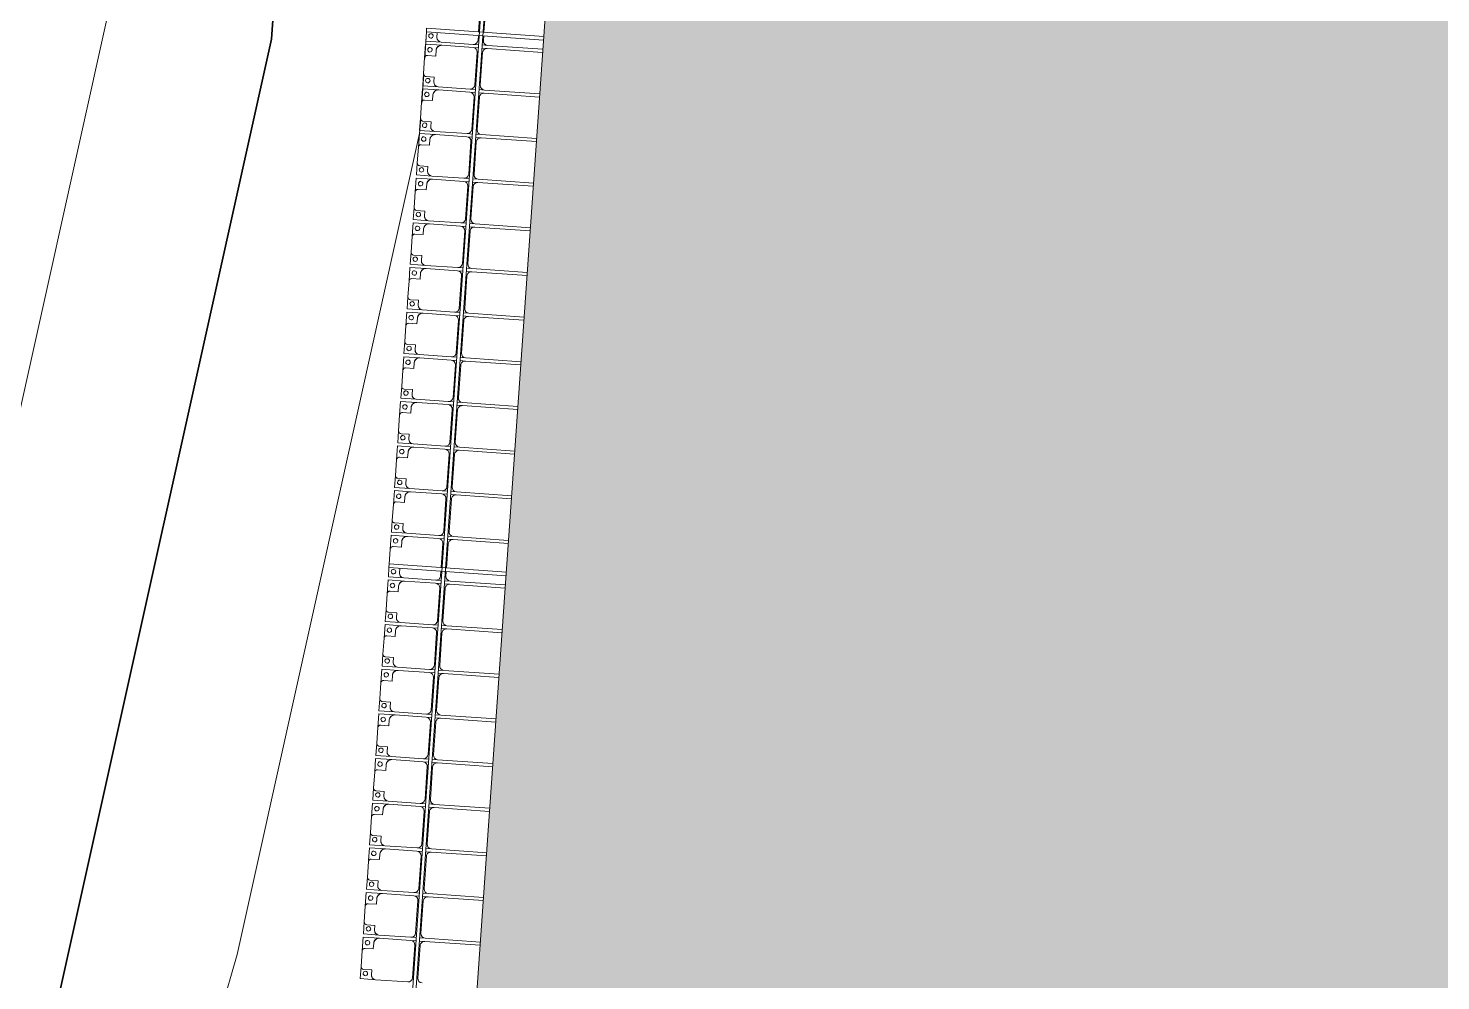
# Model space of a CAD drawing. Header units: millimetres. Extents: x -861324 to 439029, y -308065 to 694685.
# Drawn here: x 75968 to 91758, y 142415 to 153056 of the extents above; entities that cross this region are included whole.
import ezdxf

# ---------------------------------------------------------------- set-up
doc = ezdxf.new("R2010")
doc.units = ezdxf.units.MM
for name, color, linetype, lineweight in [('A-DETL-GENF', 92, 'Continuous', 9), ('A-DETL-THIN', 151, 'Continuous', 9), ('A-GENM', 13, 'Continuous', 9), ('C-TOPO-MAJR', 7, 'Continuous', 35), ('C-TOPO-MINR', 7, 'Continuous', 9), ('S-BEAM', 12, 'Continuous', 9)]:
    doc.layers.add(name, color=color, linetype=linetype, lineweight=lineweight)

# ---------------------------------------------------------------- blocks, each defined once
blk = doc.blocks.new('Dải phao đi lại kèm đỡ invester - DẢI PHAO ĐI LẠI-39446-BỐ TRÍ BÈ PIN HỒ BẢN MÒNG')
at = {"layer": 'A-GENM', "color": 7}
for p, q in [((35723, -620), (35723, 0)), ((35758, 0), (35758, -620)), ((36223, -620), (36223, 0)), ((36258, 0), (36258, -620)), ((36723, -620), (36723, 0)), ((36758, 0), (36758, -620)), ((37223, -620), (37223, 0)), ((37258, 0), (37258, -620)), ((37723, -620), (37723, 0)), ((37758, 0), (37758, -620)), ((38223, -620), (38223, 0)), ((38258, 0), (38258, -620)), ((38723, -620), (38723, 0)), ((38758, 0), (38758, -620)), ((39223, -620), (39223, 0)), ((39258, 0), (39258, -620)), ((39723, -620), (39723, 0)), ((39758, 0), (39758, -620)), ((40223, -620), (40223, 0)), ((40258, 0), (40258, -620)), ((40723, -620), (40723, 0)), ((40758, 0), (40758, -620)), ((41223, -620), (41223, 0)), ((41258, 0), (41258, -620)), ((41723, -620), (41723, 0)), ((41758, 0), (41758, -620)), ((42223, -620), (42223, 0)), ((42258, 0), (42258, -620)), ((42723, -620), (42723, 0)), ((42758, 0), (42758, -620)), ((43223, -620), (43223, 0)), ((43258, 0), (43258, -620)), ((43723, -620), (43723, 0)), ((43758, 0), (43758, -620)), ((44223, -620), (44223, 0)), ((44258, 0), (44258, -620)), ((44723, -620), (44723, 0)), ((44758, 0), (44758, -620)), ((45223, -620), (45223, 0)), ((45258, 0), (45258, -620)), ((45723, -620), (45723, 0)), ((45758, 0), (45758, -620)), ((35723, -620), (35723, -680)), ((35758, -680), (35758, -620)), ((36223, -620), (36223, -680)), ((36258, -680), (36258, -620)), ((36723, -620), (36723, -680)), ((36758, -680), (36758, -620)), ((37223, -620), (37223, -680)), ((37258, -680), (37258, -620)), ((37723, -620), (37723, -680)), ((37758, -680), (37758, -620)), ((38223, -620), (38223, -680)), ((38258, -680), (38258, -620)), ((38723, -620), (38723, -680)), ((38758, -680), (38758, -620)), ((39223, -620), (39223, -680)), ((39258, -680), (39258, -620)), ((39723, -620), (39723, -680)), ((39758, -680), (39758, -620)), ((40223, -620), (40223, -680)), ((40258, -680), (40258, -620)), ((40723, -620), (40723, -680)), ((40758, -680), (40758, -620)), ((41223, -620), (41223, -680)), ((41258, -680), (41258, -620)), ((41723, -620), (41723, -680)), ((41758, -680), (41758, -620)), ((42223, -620), (42223, -680)), ((42258, -680), (42258, -620)), ((42723, -620), (42723, -680)), ((42758, -680), (42758, -620)), ((43223, -620), (43223, -680)), ((43258, -680), (43258, -620)), ((43723, -620), (43723, -680)), ((43758, -680), (43758, -620)), ((44223, -620), (44223, -680)), ((44258, -680), (44258, -620)), ((44723, -620), (44723, -680)), ((44758, -680), (44758, -620)), ((45223, -620), (45223, -680)), ((45258, -680), (45258, -620)), ((45723, -620), (45723, -680)), ((45758, -680), (45758, -620)), ((35308, -670), (35580, -670)), ((35580, -730), (35308, -730)), ((35620, -670), (35673, -670)), ((35673, -730), (35620, -730)), ((35723, -720), (35723, -780)), ((35723, -1140), (35723, -780)), ((35758, -780), (35758, -720)), ((35758, -780), (35758, -1130)), ((35808, -670), (36173, -670)), ((36173, -730), (35808, -730)), ((36223, -720), (36223, -780)), ((36223, -1140), (36223, -780)), ((36258, -780), (36258, -720)), ((36258, -780), (36258, -1130)), ((36308, -670), (36673, -670)), ((36673, -730), (36308, -730)), ((36723, -720), (36723, -780)), ((36723, -1140), (36723, -780)), ((36758, -780), (36758, -720)), ((36758, -780), (36758, -1130)), ((36808, -670), (37173, -670)), ((37173, -730), (36808, -730)), ((37223, -720), (37223, -780)), ((37223, -1140), (37223, -780)), ((37258, -780), (37258, -720)), ((37258, -780), (37258, -1130)), ((37308, -670), (37673, -670)), ((37673, -730), (37308, -730)), ((37723, -720), (37723, -780)), ((37723, -1140), (37723, -780)), ((37758, -780), (37758, -720)), ((37758, -780), (37758, -1130)), ((37808, -670), (38173, -670)), ((38173, -730), (37808, -730)), ((38223, -720), (38223, -780)), ((38223, -1140), (38223, -780)), ((38258, -780), (38258, -720)), ((38258, -780), (38258, -1130)), ((38308, -670), (38673, -670)), ((38673, -730), (38308, -730)), ((38723, -720), (38723, -780)), ((38723, -1140), (38723, -780)), ((38758, -780), (38758, -720)), ((38758, -780), (38758, -1130)), ((38808, -670), (39173, -670)), ((39173, -730), (38808, -730)), ((39223, -720), (39223, -780)), ((39223, -1140), (39223, -780)), ((39258, -780), (39258, -720)), ((39258, -780), (39258, -1130)), ((39308, -670), (39673, -670)), ((39673, -730), (39308, -730)), ((39723, -720), (39723, -780)), ((39723, -1140), (39723, -780)), ((39758, -780), (39758, -720)), ((39758, -780), (39758, -1130)), ((39808, -670), (40173, -670)), ((40173, -730), (39808, -730)), ((40223, -720), (40223, -780)), ((40223, -1140), (40223, -780)), ((40258, -780), (40258, -720)), ((40258, -780), (40258, -1130)), ((40308, -670), (40673, -670)), ((40673, -730), (40308, -730)), ((40723, -720), (40723, -780)), ((40723, -1140), (40723, -780)), ((40758, -780), (40758, -720)), ((40758, -780), (40758, -1130)), ((40808, -670), (41173, -670)), ((41173, -730), (40808, -730)), ((41223, -720), (41223, -780)), ((41223, -1140), (41223, -780)), ((41258, -780), (41258, -720)), ((41258, -780), (41258, -1130)), ((41308, -670), (41580, -670)), ((41580, -730), (41308, -730)), ((41620, -670), (41673, -670)), ((41673, -730), (41620, -730)), ((41723, -720), (41723, -780)), ((41723, -1140), (41723, -780)), ((41758, -780), (41758, -720)), ((41758, -780), (41758, -1130)), ((41808, -670), (42173, -670)), ((42173, -730), (41808, -730)), ((42223, -720), (42223, -780)), ((42223, -1140), (42223, -780)), ((42258, -780), (42258, -720)), ((42258, -780), (42258, -1130)), ((42308, -670), (42673, -670)), ((42673, -730), (42308, -730)), ((42723, -720), (42723, -780)), ((42723, -1140), (42723, -780)), ((42758, -780), (42758, -720)), ((42758, -780), (42758, -1130)), ((42808, -670), (43173, -670)), ((43173, -730), (42808, -730)), ((43223, -720), (43223, -780)), ((43223, -1140), (43223, -780)), ((43258, -780), (43258, -720)), ((43258, -780), (43258, -1130)), ((43308, -670), (43673, -670)), ((43673, -730), (43308, -730)), ((43723, -720), (43723, -780)), ((43723, -1140), (43723, -780)), ((43758, -780), (43758, -720)), ((43758, -780), (43758, -1130)), ((43808, -670), (44173, -670)), ((44173, -730), (43808, -730)), ((44223, -720), (44223, -780)), ((44223, -1140), (44223, -780)), ((44258, -780), (44258, -720)), ((44258, -780), (44258, -1130)), ((44308, -670), (44673, -670)), ((44673, -730), (44308, -730)), ((44723, -720), (44723, -780)), ((44723, -1140), (44723, -780)), ((44758, -780), (44758, -720)), ((44758, -780), (44758, -1130)), ((44808, -670), (45173, -670)), ((45173, -730), (44808, -730)), ((45223, -720), (45223, -780)), ((45223, -1140), (45223, -780)), ((45258, -780), (45258, -720)), ((45258, -780), (45258, -1130)), ((45308, -670), (45673, -670)), ((45673, -730), (45308, -730)), ((45723, -720), (45723, -780)), ((45723, -1140), (45723, -780)), ((45758, -780), (45758, -720)), ((45758, -780), (45758, -1130)), ((45808, -670), (46173, -670)), ((46173, -730), (45808, -730)), ((46223, -1140), (46223, -780)), ((35620, -1190), (35673, -1190)), ((35818, -1190), (35882, -1190)), ((35882, -1190), (35882, -1282)), ((36118, -1282), (36118, -1190)), ((36118, -1190), (36173, -1190)), ((36318, -1190), (36382, -1190)), ((36382, -1190), (36382, -1282)), ((36618, -1282), (36618, -1190)), ((36618, -1190), (36673, -1190)), ((36818, -1190), (36882, -1190)), ((36882, -1190), (36882, -1282)), ((37118, -1282), (37118, -1190)), ((37118, -1190), (37173, -1190)), ((37318, -1190), (37382, -1190)), ((37382, -1190), (37382, -1282)), ((37618, -1282), (37618, -1190)), ((37618, -1190), (37673, -1190)), ((37818, -1190), (37882, -1190)), ((37882, -1190), (37882, -1282)), ((38118, -1282), (38118, -1190)), ((38118, -1190), (38173, -1190)), ((38318, -1190), (38382, -1190)), ((38382, -1190), (38382, -1282)), ((38618, -1282), (38618, -1190)), ((38618, -1190), (38673, -1190)), ((38818, -1190), (38882, -1190)), ((38882, -1190), (38882, -1282)), ((39118, -1282), (39118, -1190)), ((39118, -1190), (39173, -1190)), ((39318, -1190), (39382, -1190)), ((39382, -1190), (39382, -1282)), ((39618, -1282), (39618, -1190)), ((39618, -1190), (39673, -1190)), ((39818, -1190), (39882, -1190)), ((39882, -1190), (39882, -1282)), ((40118, -1282), (40118, -1190)), ((40118, -1190), (40173, -1190)), ((40318, -1190), (40382, -1190)), ((40382, -1190), (40382, -1282)), ((40618, -1282), (40618, -1190)), ((40618, -1190), (40673, -1190)), ((40818, -1190), (40882, -1190)), ((40882, -1190), (40882, -1282)), ((41118, -1282), (41118, -1190)), ((41118, -1190), (41173, -1190)), ((41318, -1190), (41382, -1190)), ((41382, -1190), (41382, -1282)), ((41620, -1190), (41673, -1190)), ((41818, -1190), (41882, -1190)), ((41882, -1190), (41882, -1282)), ((42118, -1282), (42118, -1190)), ((42118, -1190), (42173, -1190)), ((42318, -1190), (42382, -1190)), ((42382, -1190), (42382, -1282)), ((42618, -1282), (42618, -1190)), ((42618, -1190), (42673, -1190)), ((42818, -1190), (42882, -1190)), ((42882, -1190), (42882, -1282)), ((43118, -1282), (43118, -1190)), ((43118, -1190), (43173, -1190)), ((43318, -1190), (43382, -1190)), ((43382, -1190), (43382, -1282)), ((43618, -1282), (43618, -1190)), ((43618, -1190), (43673, -1190)), ((43818, -1190), (43882, -1190)), ((43882, -1190), (43882, -1282)), ((44118, -1282), (44118, -1190)), ((44118, -1190), (44173, -1190)), ((44318, -1190), (44382, -1190)), ((44382, -1190), (44382, -1282)), ((44618, -1282), (44618, -1190)), ((44618, -1190), (44673, -1190)), ((44818, -1190), (44882, -1190)), ((44882, -1190), (44882, -1282)), ((45118, -1282), (45118, -1190)), ((45118, -1190), (45173, -1190)), ((45318, -1190), (45382, -1190)), ((45382, -1190), (45382, -1282)), ((45618, -1282), (45618, -1190)), ((45618, -1190), (45673, -1190)), ((45818, -1190), (45882, -1190)), ((45882, -1190), (45882, -1282)), ((46118, -1282), (46118, -1190)), ((46118, -1190), (46173, -1190)), ((35912, -1312), (36088, -1312)), ((36412, -1312), (36588, -1312)), ((36912, -1312), (37088, -1312)), ((37412, -1312), (37588, -1312)), ((37912, -1312), (38088, -1312)), ((38412, -1312), (38588, -1312)), ((38912, -1312), (39088, -1312)), ((39412, -1312), (39588, -1312)), ((39912, -1312), (40088, -1312)), ((40412, -1312), (40588, -1312)), ((40912, -1312), (41088, -1312)), ((41412, -1312), (41580, -1312)), ((41912, -1312), (42088, -1312)), ((42412, -1312), (42588, -1312)), ((42912, -1312), (43088, -1312)), ((43412, -1312), (43588, -1312)), ((43912, -1312), (44088, -1312)), ((44412, -1312), (44588, -1312)), ((44912, -1312), (45088, -1312)), ((45412, -1312), (45588, -1312)), ((45912, -1312), (46088, -1312))]:
    blk.add_line(p, q, dxfattribs=at)
at = {"layer": 'A-GENM', "color": 9}
for p, q in [((35723, -620), (35723, -680)), ((35758, -680), (35758, -620)), ((36223, -620), (36223, -680)), ((36258, -680), (36258, -620)), ((36723, -620), (36723, -680)), ((36758, -680), (36758, -620)), ((37223, -620), (37223, -680)), ((37258, -680), (37258, -620)), ((37723, -620), (37723, -680)), ((37758, -680), (37758, -620)), ((38223, -620), (38223, -680)), ((38258, -680), (38258, -620)), ((38723, -620), (38723, -680)), ((38758, -680), (38758, -620)), ((39223, -620), (39223, -680)), ((39258, -680), (39258, -620)), ((39723, -620), (39723, -680)), ((39758, -680), (39758, -620)), ((40223, -620), (40223, -680)), ((40258, -680), (40258, -620)), ((40723, -620), (40723, -680)), ((40758, -680), (40758, -620)), ((41223, -620), (41223, -680)), ((41258, -680), (41258, -620)), ((41723, -620), (41723, -680)), ((41758, -680), (41758, -620)), ((42223, -620), (42223, -680)), ((42258, -680), (42258, -620)), ((42723, -620), (42723, -680)), ((42758, -680), (42758, -620)), ((43223, -620), (43223, -680)), ((43258, -680), (43258, -620)), ((43723, -620), (43723, -680)), ((43758, -680), (43758, -620)), ((44223, -620), (44223, -680)), ((44258, -680), (44258, -620)), ((44723, -620), (44723, -680)), ((44758, -680), (44758, -620)), ((45223, -620), (45223, -680)), ((45258, -680), (45258, -620)), ((45723, -620), (45723, -680)), ((45758, -680), (45758, -620)), ((35723, -720), (35723, -780)), ((35758, -780), (35758, -720)), ((36223, -720), (36223, -780)), ((36258, -780), (36258, -720)), ((36723, -720), (36723, -780)), ((36758, -780), (36758, -720)), ((37223, -720), (37223, -780)), ((37258, -780), (37258, -720)), ((37723, -720), (37723, -780)), ((37758, -780), (37758, -720)), ((38223, -720), (38223, -780)), ((38258, -780), (38258, -720)), ((38723, -720), (38723, -780)), ((38758, -780), (38758, -720)), ((39223, -720), (39223, -780)), ((39258, -780), (39258, -720)), ((39723, -720), (39723, -780)), ((39758, -780), (39758, -720)), ((40223, -720), (40223, -780)), ((40258, -780), (40258, -720)), ((40723, -720), (40723, -780)), ((40758, -780), (40758, -720)), ((41223, -720), (41223, -780)), ((41258, -780), (41258, -720)), ((41723, -720), (41723, -780)), ((41758, -780), (41758, -720)), ((42223, -720), (42223, -780)), ((42258, -780), (42258, -720)), ((42723, -720), (42723, -780)), ((42758, -780), (42758, -720)), ((43223, -720), (43223, -780)), ((43258, -780), (43258, -720)), ((43723, -720), (43723, -780)), ((43758, -780), (43758, -720)), ((44223, -720), (44223, -780)), ((44258, -780), (44258, -720)), ((44723, -720), (44723, -780)), ((44758, -780), (44758, -720)), ((45223, -720), (45223, -780)), ((45258, -780), (45258, -720)), ((45723, -720), (45723, -780)), ((45758, -780), (45758, -720)), ((35673, -1190), (35620, -1190)), ((35620, -1190), (35673, -1190)), ((35673, -1190), (35620, -1190)), ((35723, -1140), (35723, -1312)), ((35723, -1312), (35723, -1140)), ((35758, -1312), (35758, -1130)), ((35758, -1130), (35758, -1312)), ((35882, -1190), (35818, -1190)), ((35818, -1190), (35882, -1190)), ((35882, -1190), (35818, -1190)), ((35882, -1282), (35882, -1190)), ((35882, -1190), (35882, -1282)), ((35882, -1282), (35882, -1190)), ((36173, -1190), (36118, -1190)), ((36118, -1190), (36118, -1282)), ((36118, -1282), (36118, -1190)), ((36118, -1190), (36118, -1282)), ((36118, -1190), (36173, -1190)), ((36173, -1190), (36118, -1190)), ((36223, -1140), (36223, -1312)), ((36223, -1312), (36223, -1140)), ((36258, -1312), (36258, -1130)), ((36258, -1130), (36258, -1312)), ((36382, -1190), (36318, -1190)), ((36318, -1190), (36382, -1190)), ((36382, -1190), (36318, -1190)), ((36382, -1282), (36382, -1190)), ((36382, -1190), (36382, -1282)), ((36382, -1282), (36382, -1190)), ((36673, -1190), (36618, -1190)), ((36618, -1190), (36618, -1282)), ((36618, -1282), (36618, -1190)), ((36618, -1190), (36618, -1282)), ((36618, -1190), (36673, -1190)), ((36673, -1190), (36618, -1190)), ((36723, -1140), (36723, -1312)), ((36723, -1312), (36723, -1140)), ((36758, -1312), (36758, -1130)), ((36758, -1130), (36758, -1312)), ((36882, -1190), (36818, -1190)), ((36818, -1190), (36882, -1190)), ((36882, -1190), (36818, -1190)), ((36882, -1282), (36882, -1190)), ((36882, -1190), (36882, -1282)), ((36882, -1282), (36882, -1190)), ((37173, -1190), (37118, -1190)), ((37118, -1190), (37118, -1282)), ((37118, -1282), (37118, -1190)), ((37118, -1190), (37118, -1282)), ((37118, -1190), (37173, -1190)), ((37173, -1190), (37118, -1190)), ((37223, -1140), (37223, -1312)), ((37223, -1312), (37223, -1140)), ((37258, -1312), (37258, -1130)), ((37258, -1130), (37258, -1312)), ((37382, -1190), (37318, -1190)), ((37318, -1190), (37382, -1190)), ((37382, -1190), (37318, -1190)), ((37382, -1282), (37382, -1190)), ((37382, -1190), (37382, -1282)), ((37382, -1282), (37382, -1190)), ((37673, -1190), (37618, -1190)), ((37618, -1190), (37618, -1282)), ((37618, -1282), (37618, -1190)), ((37618, -1190), (37618, -1282)), ((37618, -1190), (37673, -1190)), ((37673, -1190), (37618, -1190)), ((37723, -1140), (37723, -1312)), ((37723, -1312), (37723, -1140)), ((37758, -1312), (37758, -1130)), ((37758, -1130), (37758, -1312)), ((37882, -1190), (37818, -1190)), ((37818, -1190), (37882, -1190)), ((37882, -1190), (37818, -1190)), ((37882, -1282), (37882, -1190)), ((37882, -1190), (37882, -1282)), ((37882, -1282), (37882, -1190)), ((38173, -1190), (38118, -1190)), ((38118, -1190), (38118, -1282)), ((38118, -1282), (38118, -1190)), ((38118, -1190), (38118, -1282)), ((38118, -1190), (38173, -1190)), ((38173, -1190), (38118, -1190)), ((38223, -1140), (38223, -1312)), ((38223, -1312), (38223, -1140)), ((38258, -1312), (38258, -1130)), ((38258, -1130), (38258, -1312)), ((38382, -1190), (38318, -1190)), ((38318, -1190), (38382, -1190)), ((38382, -1190), (38318, -1190)), ((38382, -1282), (38382, -1190)), ((38382, -1190), (38382, -1282)), ((38382, -1282), (38382, -1190)), ((38673, -1190), (38618, -1190)), ((38618, -1190), (38618, -1282)), ((38618, -1282), (38618, -1190)), ((38618, -1190), (38618, -1282)), ((38618, -1190), (38673, -1190)), ((38673, -1190), (38618, -1190)), ((38723, -1140), (38723, -1312)), ((38723, -1312), (38723, -1140)), ((38758, -1312), (38758, -1130)), ((38758, -1130), (38758, -1312)), ((38882, -1190), (38818, -1190)), ((38818, -1190), (38882, -1190)), ((38882, -1190), (38818, -1190)), ((38882, -1282), (38882, -1190)), ((38882, -1190), (38882, -1282)), ((38882, -1282), (38882, -1190)), ((39173, -1190), (39118, -1190)), ((39118, -1190), (39118, -1282)), ((39118, -1282), (39118, -1190)), ((39118, -1190), (39118, -1282)), ((39118, -1190), (39173, -1190)), ((39173, -1190), (39118, -1190)), ((39223, -1140), (39223, -1312)), ((39223, -1312), (39223, -1140)), ((39258, -1312), (39258, -1130)), ((39258, -1130), (39258, -1312)), ((39382, -1190), (39318, -1190)), ((39318, -1190), (39382, -1190)), ((39382, -1190), (39318, -1190)), ((39382, -1282), (39382, -1190)), ((39382, -1190), (39382, -1282)), ((39382, -1282), (39382, -1190)), ((39673, -1190), (39618, -1190)), ((39618, -1190), (39618, -1282)), ((39618, -1282), (39618, -1190)), ((39618, -1190), (39618, -1282)), ((39618, -1190), (39673, -1190)), ((39673, -1190), (39618, -1190)), ((39723, -1140), (39723, -1312)), ((39723, -1312), (39723, -1140)), ((39758, -1312), (39758, -1130)), ((39758, -1130), (39758, -1312)), ((39882, -1190), (39818, -1190)), ((39818, -1190), (39882, -1190)), ((39882, -1190), (39818, -1190)), ((39882, -1282), (39882, -1190)), ((39882, -1190), (39882, -1282)), ((39882, -1282), (39882, -1190)), ((40173, -1190), (40118, -1190)), ((40118, -1190), (40118, -1282)), ((40118, -1282), (40118, -1190)), ((40118, -1190), (40118, -1282)), ((40118, -1190), (40173, -1190)), ((40173, -1190), (40118, -1190)), ((40223, -1140), (40223, -1312)), ((40223, -1312), (40223, -1140)), ((40258, -1312), (40258, -1130)), ((40258, -1130), (40258, -1312)), ((40382, -1190), (40318, -1190)), ((40318, -1190), (40382, -1190)), ((40382, -1190), (40318, -1190)), ((40382, -1282), (40382, -1190)), ((40382, -1190), (40382, -1282)), ((40382, -1282), (40382, -1190)), ((40673, -1190), (40618, -1190)), ((40618, -1190), (40618, -1282)), ((40618, -1282), (40618, -1190)), ((40618, -1190), (40618, -1282)), ((40618, -1190), (40673, -1190)), ((40673, -1190), (40618, -1190)), ((40723, -1140), (40723, -1312)), ((40723, -1312), (40723, -1140)), ((40758, -1312), (40758, -1130)), ((40758, -1130), (40758, -1312)), ((40882, -1190), (40818, -1190)), ((40818, -1190), (40882, -1190)), ((40882, -1190), (40818, -1190)), ((40882, -1282), (40882, -1190)), ((40882, -1190), (40882, -1282)), ((40882, -1282), (40882, -1190)), ((41173, -1190), (41118, -1190)), ((41118, -1190), (41118, -1282)), ((41118, -1282), (41118, -1190)), ((41118, -1190), (41118, -1282)), ((41118, -1190), (41173, -1190)), ((41173, -1190), (41118, -1190)), ((41223, -1140), (41223, -1312)), ((41223, -1312), (41223, -1140)), ((41258, -1312), (41258, -1130)), ((41258, -1130), (41258, -1312)), ((41382, -1190), (41318, -1190)), ((41318, -1190), (41382, -1190)), ((41382, -1190), (41318, -1190)), ((41382, -1282), (41382, -1190)), ((41382, -1190), (41382, -1282)), ((41382, -1282), (41382, -1190)), ((41673, -1190), (41620, -1190)), ((41620, -1190), (41673, -1190)), ((41673, -1190), (41620, -1190)), ((41723, -1140), (41723, -1312)), ((41723, -1312), (41723, -1140)), ((41758, -1312), (41758, -1130)), ((41758, -1130), (41758, -1312)), ((41882, -1190), (41818, -1190)), ((41818, -1190), (41882, -1190)), ((41882, -1190), (41818, -1190)), ((41882, -1282), (41882, -1190)), ((41882, -1190), (41882, -1282)), ((41882, -1282), (41882, -1190)), ((42173, -1190), (42118, -1190)), ((42118, -1190), (42118, -1282)), ((42118, -1282), (42118, -1190)), ((42118, -1190), (42118, -1282)), ((42118, -1190), (42173, -1190)), ((42173, -1190), (42118, -1190)), ((42223, -1140), (42223, -1312)), ((42223, -1312), (42223, -1140)), ((42258, -1312), (42258, -1130)), ((42258, -1130), (42258, -1312)), ((42382, -1190), (42318, -1190)), ((42318, -1190), (42382, -1190)), ((42382, -1190), (42318, -1190)), ((42382, -1282), (42382, -1190)), ((42382, -1190), (42382, -1282)), ((42382, -1282), (42382, -1190)), ((42673, -1190), (42618, -1190)), ((42618, -1190), (42618, -1282)), ((42618, -1282), (42618, -1190)), ((42618, -1190), (42618, -1282)), ((42618, -1190), (42673, -1190)), ((42673, -1190), (42618, -1190)), ((42723, -1140), (42723, -1312)), ((42723, -1312), (42723, -1140)), ((42758, -1312), (42758, -1130)), ((42758, -1130), (42758, -1312)), ((42882, -1190), (42818, -1190)), ((42818, -1190), (42882, -1190)), ((42882, -1190), (42818, -1190)), ((42882, -1282), (42882, -1190)), ((42882, -1190), (42882, -1282)), ((42882, -1282), (42882, -1190)), ((43173, -1190), (43118, -1190)), ((43118, -1190), (43118, -1282)), ((43118, -1282), (43118, -1190)), ((43118, -1190), (43118, -1282)), ((43118, -1190), (43173, -1190)), ((43173, -1190), (43118, -1190)), ((43223, -1140), (43223, -1312)), ((43223, -1312), (43223, -1140)), ((43258, -1312), (43258, -1130)), ((43258, -1130), (43258, -1312)), ((43382, -1190), (43318, -1190)), ((43318, -1190), (43382, -1190)), ((43382, -1190), (43318, -1190)), ((43382, -1282), (43382, -1190)), ((43382, -1190), (43382, -1282)), ((43382, -1282), (43382, -1190)), ((43673, -1190), (43618, -1190)), ((43618, -1190), (43618, -1282)), ((43618, -1282), (43618, -1190)), ((43618, -1190), (43618, -1282)), ((43618, -1190), (43673, -1190)), ((43673, -1190), (43618, -1190)), ((43723, -1140), (43723, -1312)), ((43723, -1312), (43723, -1140)), ((43758, -1312), (43758, -1130)), ((43758, -1130), (43758, -1312)), ((43882, -1190), (43818, -1190)), ((43818, -1190), (43882, -1190)), ((43882, -1190), (43818, -1190)), ((43882, -1282), (43882, -1190)), ((43882, -1190), (43882, -1282)), ((43882, -1282), (43882, -1190)), ((44173, -1190), (44118, -1190)), ((44118, -1190), (44118, -1282)), ((44118, -1282), (44118, -1190)), ((44118, -1190), (44118, -1282)), ((44118, -1190), (44173, -1190)), ((44173, -1190), (44118, -1190)), ((44223, -1140), (44223, -1312)), ((44223, -1312), (44223, -1140)), ((44258, -1312), (44258, -1130)), ((44258, -1130), (44258, -1312)), ((44382, -1190), (44318, -1190)), ((44318, -1190), (44382, -1190)), ((44382, -1190), (44318, -1190)), ((44382, -1282), (44382, -1190)), ((44382, -1190), (44382, -1282)), ((44382, -1282), (44382, -1190)), ((44673, -1190), (44618, -1190)), ((44618, -1190), (44618, -1282)), ((44618, -1282), (44618, -1190)), ((44618, -1190), (44618, -1282)), ((44618, -1190), (44673, -1190)), ((44673, -1190), (44618, -1190)), ((44723, -1140), (44723, -1312)), ((44723, -1312), (44723, -1140)), ((44758, -1312), (44758, -1130)), ((44758, -1130), (44758, -1312)), ((44882, -1190), (44818, -1190)), ((44818, -1190), (44882, -1190)), ((44882, -1190), (44818, -1190)), ((44882, -1282), (44882, -1190)), ((44882, -1190), (44882, -1282)), ((44882, -1282), (44882, -1190)), ((45173, -1190), (45118, -1190)), ((45118, -1190), (45118, -1282)), ((45118, -1282), (45118, -1190)), ((45118, -1190), (45118, -1282)), ((45118, -1190), (45173, -1190)), ((45173, -1190), (45118, -1190)), ((45223, -1140), (45223, -1312)), ((45223, -1312), (45223, -1140)), ((45258, -1312), (45258, -1130)), ((45258, -1130), (45258, -1312)), ((45382, -1190), (45318, -1190)), ((45318, -1190), (45382, -1190)), ((45382, -1190), (45318, -1190)), ((45382, -1282), (45382, -1190)), ((45382, -1190), (45382, -1282)), ((45382, -1282), (45382, -1190)), ((45673, -1190), (45618, -1190)), ((45618, -1190), (45618, -1282)), ((45618, -1282), (45618, -1190)), ((45618, -1190), (45618, -1282)), ((45618, -1190), (45673, -1190)), ((45673, -1190), (45618, -1190)), ((45723, -1140), (45723, -1312)), ((45723, -1312), (45723, -1140)), ((45758, -1312), (45758, -1130)), ((45758, -1130), (45758, -1312)), ((45882, -1190), (45818, -1190)), ((45818, -1190), (45882, -1190)), ((45882, -1190), (45818, -1190)), ((45882, -1282), (45882, -1190)), ((45882, -1190), (45882, -1282)), ((45882, -1282), (45882, -1190)), ((46173, -1190), (46118, -1190)), ((46118, -1190), (46118, -1282)), ((46118, -1282), (46118, -1190)), ((46118, -1190), (46118, -1282)), ((46118, -1190), (46173, -1190)), ((46173, -1190), (46118, -1190)), ((46223, -1140), (46223, -1312)), ((46223, -1312), (46223, -1140)), ((35723, -1312), (35620, -1312)), ((35620, -1312), (35723, -1312)), ((35912, -1312), (35758, -1312)), ((35758, -1312), (35912, -1312)), ((36223, -1312), (36088, -1312)), ((36088, -1312), (36223, -1312)), ((36412, -1312), (36258, -1312)), ((36258, -1312), (36412, -1312)), ((36723, -1312), (36588, -1312)), ((36588, -1312), (36723, -1312)), ((36912, -1312), (36758, -1312)), ((36758, -1312), (36912, -1312)), ((37223, -1312), (37088, -1312)), ((37088, -1312), (37223, -1312)), ((37412, -1312), (37258, -1312)), ((37258, -1312), (37412, -1312)), ((37723, -1312), (37588, -1312)), ((37588, -1312), (37723, -1312)), ((37912, -1312), (37758, -1312)), ((37758, -1312), (37912, -1312)), ((38223, -1312), (38088, -1312)), ((38088, -1312), (38223, -1312)), ((38412, -1312), (38258, -1312)), ((38258, -1312), (38412, -1312)), ((38723, -1312), (38588, -1312)), ((38588, -1312), (38723, -1312)), ((38912, -1312), (38758, -1312)), ((38758, -1312), (38912, -1312)), ((39223, -1312), (39088, -1312)), ((39088, -1312), (39223, -1312)), ((39412, -1312), (39258, -1312)), ((39258, -1312), (39412, -1312)), ((39723, -1312), (39588, -1312)), ((39588, -1312), (39723, -1312)), ((39912, -1312), (39758, -1312)), ((39758, -1312), (39912, -1312)), ((40223, -1312), (40088, -1312)), ((40088, -1312), (40223, -1312)), ((40412, -1312), (40258, -1312)), ((40258, -1312), (40412, -1312)), ((40723, -1312), (40588, -1312)), ((40588, -1312), (40723, -1312)), ((40912, -1312), (40758, -1312)), ((40758, -1312), (40912, -1312)), ((41223, -1312), (41088, -1312)), ((41088, -1312), (41223, -1312)), ((41412, -1312), (41258, -1312)), ((41258, -1312), (41412, -1312)), ((41723, -1312), (41620, -1312)), ((41620, -1312), (41723, -1312)), ((41912, -1312), (41758, -1312)), ((41758, -1312), (41912, -1312)), ((42223, -1312), (42088, -1312)), ((42088, -1312), (42223, -1312)), ((42412, -1312), (42258, -1312)), ((42258, -1312), (42412, -1312)), ((42723, -1312), (42588, -1312)), ((42588, -1312), (42723, -1312)), ((42912, -1312), (42758, -1312)), ((42758, -1312), (42912, -1312)), ((43223, -1312), (43088, -1312)), ((43088, -1312), (43223, -1312)), ((43412, -1312), (43258, -1312)), ((43258, -1312), (43412, -1312)), ((43723, -1312), (43588, -1312)), ((43588, -1312), (43723, -1312)), ((43912, -1312), (43758, -1312)), ((43758, -1312), (43912, -1312)), ((44223, -1312), (44088, -1312)), ((44088, -1312), (44223, -1312)), ((44412, -1312), (44258, -1312)), ((44258, -1312), (44412, -1312)), ((44723, -1312), (44588, -1312)), ((44588, -1312), (44723, -1312)), ((44902, -1312), (44758, -1312)), ((44758, -1312), (44902, -1312)), ((45223, -1312), (45088, -1312)), ((45088, -1312), (45223, -1312)), ((45412, -1312), (45258, -1312)), ((45258, -1312), (45412, -1312)), ((45723, -1312), (45588, -1312)), ((45588, -1312), (45723, -1312)), ((45912, -1312), (45758, -1312)), ((45758, -1312), (45912, -1312)), ((46223, -1312), (46088, -1312)), ((46088, -1312), (46223, -1312))]:
    blk.add_line(p, q, dxfattribs=at)
at = {"layer": 'A-GENM', "color": 7}
for centre, radius, start, end in [((35673, -620), 50, 270, 0), ((35808, -620), 50, 180, 270), ((36173, -620), 50, 270, 0), ((36308, -620), 50, 180, 270), ((36673, -620), 50, 270, 0), ((36808, -620), 50, 180, 270), ((37173, -620), 50, 270, 0), ((37308, -620), 50, 180, 270), ((37673, -620), 50, 270, 0), ((37808, -620), 50, 180, 270), ((38173, -620), 50, 270, 0), ((38308, -620), 50, 180, 270), ((38673, -620), 50, 270, 0), ((38808, -620), 50, 180, 270), ((39173, -620), 50, 270, 0), ((39308, -620), 50, 180, 270), ((39673, -620), 50, 270, 0), ((39808, -620), 50, 180, 270), ((40173, -620), 50, 270, 0), ((40308, -620), 50, 180, 270), ((40673, -620), 50, 270, 0), ((40808, -620), 50, 180, 270), ((41173, -620), 50, 270, 0), ((41308, -620), 50, 180, 270), ((41673, -620), 50, 270, 0), ((41808, -620), 50, 180, 270), ((42173, -620), 50, 270, 0), ((42308, -620), 50, 180, 270), ((42673, -620), 50, 270, 0), ((42808, -620), 50, 180, 270), ((43173, -620), 50, 270, 0), ((43308, -620), 50, 180, 270), ((43673, -620), 50, 270, 0), ((43808, -620), 50, 180, 270), ((44173, -620), 50, 270, 0), ((44308, -620), 50, 180, 270), ((44673, -620), 50, 270, 0), ((44808, -620), 50, 180, 270), ((45173, -620), 50, 270, 0), ((45308, -620), 50, 180, 270), ((45673, -620), 50, 270, 0), ((45808, -620), 50, 180, 270), ((46173, -620), 50, 270, 0), ((35673, -780), 50, 360, 90), ((35808, -780), 50, 90, 180), ((36173, -780), 50, 360, 90), ((36308, -780), 50, 90, 180), ((36673, -780), 50, 360, 90), ((36808, -780), 50, 90, 180), ((37173, -780), 50, 360, 90), ((37308, -780), 50, 90, 180), ((37673, -780), 50, 360, 90), ((37808, -780), 50, 90, 180), ((38173, -780), 50, 360, 90), ((38308, -780), 50, 90, 180), ((38673, -780), 50, 360, 90), ((38808, -780), 50, 90, 180), ((39173, -780), 50, 360, 90), ((39308, -780), 50, 90, 180), ((39673, -780), 50, 360, 90), ((39808, -780), 50, 90, 180), ((40173, -780), 50, 360, 90), ((40308, -780), 50, 90, 180), ((40673, -780), 50, 360, 90), ((40808, -780), 50, 90, 180), ((41173, -780), 50, 360, 90), ((41308, -780), 50, 90, 180), ((41673, -780), 50, 360, 90), ((41808, -780), 50, 90, 180), ((42173, -780), 50, 360, 90), ((42308, -780), 50, 90, 180), ((42673, -780), 50, 360, 90), ((42808, -780), 50, 90, 180), ((43173, -780), 50, 360, 90), ((43308, -780), 50, 90, 180), ((43673, -780), 50, 360, 90), ((43808, -780), 50, 90, 180), ((44173, -780), 50, 360, 90), ((44308, -780), 50, 90, 180), ((44673, -780), 50, 360, 90), ((44808, -780), 50, 90, 180), ((45173, -780), 50, 360, 90), ((45308, -780), 50, 90, 180), ((45673, -780), 50, 360, 90), ((45808, -780), 50, 90, 180), ((46173, -780), 50, 360, 90), ((35673, -1140), 50, 270, 360), ((35818, -1130), 60, 180, 270), ((36173, -1140), 50, 270, 360), ((36318, -1130), 60, 180, 270), ((36673, -1140), 50, 270, 360), ((36818, -1130), 60, 180, 270), ((37173, -1140), 50, 270, 360), ((37318, -1130), 60, 180, 270), ((37673, -1140), 50, 270, 360), ((37818, -1130), 60, 180, 270), ((38173, -1140), 50, 270, 360), ((38318, -1130), 60, 180, 270), ((38673, -1140), 50, 270, 360), ((38818, -1130), 60, 180, 270), ((39173, -1140), 50, 270, 360), ((39318, -1130), 60, 180, 270), ((39673, -1140), 50, 270, 360), ((39818, -1130), 60, 180, 270), ((40173, -1140), 50, 270, 360), ((40318, -1130), 60, 180, 270), ((40673, -1140), 50, 270, 360), ((40818, -1130), 60, 180, 270), ((41173, -1140), 50, 270, 360), ((41318, -1130), 60, 180, 270), ((41673, -1140), 50, 270, 360), ((41818, -1130), 60, 180, 270), ((42173, -1140), 50, 270, 360), ((42318, -1130), 60, 180, 270), ((42673, -1140), 50, 270, 360), ((42818, -1130), 60, 180, 270), ((43173, -1140), 50, 270, 360), ((43318, -1130), 60, 180, 270), ((43673, -1140), 50, 270, 360), ((43818, -1130), 60, 180, 270), ((44173, -1140), 50, 270, 360), ((44318, -1130), 60, 180, 270), ((44673, -1140), 50, 270, 360), ((44818, -1130), 60, 180, 270), ((45173, -1140), 50, 270, 360), ((45318, -1130), 60, 180, 270), ((45673, -1140), 50, 270, 360), ((45818, -1130), 60, 180, 270), ((46173, -1140), 50, 270, 360), ((35912, -1282), 30, 180, 270), ((36088, -1282), 30, 270, 0), ((36412, -1282), 30, 180, 270), ((36588, -1282), 30, 270, 0), ((36912, -1282), 30, 180, 270), ((37088, -1282), 30, 270, 0), ((37412, -1282), 30, 180, 270), ((37588, -1282), 30, 270, 0), ((37912, -1282), 30, 180, 270), ((38088, -1282), 30, 270, 0), ((38412, -1282), 30, 180, 270), ((38588, -1282), 30, 270, 0), ((38912, -1282), 30, 180, 270), ((39088, -1282), 30, 270, 0), ((39412, -1282), 30, 180, 270), ((39588, -1282), 30, 270, 0), ((39912, -1282), 30, 180, 270), ((40088, -1282), 30, 270, 0), ((40412, -1282), 30, 180, 270), ((40588, -1282), 30, 270, 0), ((40912, -1282), 30, 180, 270), ((41088, -1282), 30, 270, 0), ((41412, -1282), 30, 180, 270), ((41912, -1282), 30, 180, 270), ((42088, -1282), 30, 270, 0), ((42412, -1282), 30, 180, 270), ((42588, -1282), 30, 270, 0), ((42912, -1282), 30, 180, 270), ((43088, -1282), 30, 270, 0), ((43412, -1282), 30, 180, 270), ((43588, -1282), 30, 270, 0), ((43912, -1282), 30, 180, 270), ((44088, -1282), 30, 270, 0), ((44412, -1282), 30, 180, 270), ((44588, -1282), 30, 270, 0), ((44912, -1282), 30, 180, 270), ((45088, -1282), 30, 270, 0), ((45412, -1282), 30, 180, 270), ((45588, -1282), 30, 270, 0), ((45912, -1282), 30, 180, 270), ((46088, -1282), 30, 270, 0)]:
    blk.add_arc(centre, radius, start, end, dxfattribs=at)
at = {"layer": 'A-GENM', "color": 9}
for centre, radius, start, end in [((35662, -1259), 25, 90, 270), ((35662, -1259), 25, 90, 270), ((35662, -1259), 25, 270, 90), ((35662, -1259), 25, 270, 90), ((35673, -1140), 50, 270, 345), ((35673, -1140), 50, 270, 345), ((35673, -1140), 50, 270, 345), ((35818, -1130), 60, 195, 270), ((35818, -1130), 60, 195, 270), ((35818, -1130), 60, 195, 270), ((35817, -1259), 25, 90, 270), ((35817, -1259), 25, 90, 270), ((35817, -1259), 25, 270, 90), ((35817, -1259), 25, 270, 90), ((36162, -1259), 25, 90, 270), ((36162, -1259), 25, 90, 270), ((36162, -1259), 25, 270, 90), ((36162, -1259), 25, 270, 90), ((36173, -1140), 50, 270, 345), ((36173, -1140), 50, 270, 345), ((36173, -1140), 50, 270, 345), ((36318, -1130), 60, 195, 270), ((36318, -1130), 60, 195, 270), ((36318, -1130), 60, 195, 270), ((36317, -1259), 25, 90, 270), ((36317, -1259), 25, 90, 270), ((36317, -1259), 25, 270, 90), ((36317, -1259), 25, 270, 90), ((36662, -1259), 25, 90, 270), ((36662, -1259), 25, 90, 270), ((36662, -1259), 25, 270, 90), ((36662, -1259), 25, 270, 90), ((36673, -1140), 50, 270, 345), ((36673, -1140), 50, 270, 345), ((36673, -1140), 50, 270, 345), ((36818, -1130), 60, 195, 270), ((36818, -1130), 60, 195, 270), ((36818, -1130), 60, 195, 270), ((36817, -1259), 25, 90, 270), ((36817, -1259), 25, 90, 270), ((36817, -1259), 25, 270, 90), ((36817, -1259), 25, 270, 90), ((37162, -1259), 25, 90, 270), ((37162, -1259), 25, 90, 270), ((37162, -1259), 25, 270, 90), ((37162, -1259), 25, 270, 90), ((37173, -1140), 50, 270, 345), ((37173, -1140), 50, 270, 345), ((37173, -1140), 50, 270, 345), ((37318, -1130), 60, 195, 270), ((37318, -1130), 60, 195, 270), ((37318, -1130), 60, 195, 270), ((37317, -1259), 25, 90, 270), ((37317, -1259), 25, 90, 270), ((37317, -1259), 25, 270, 90), ((37317, -1259), 25, 270, 90), ((37662, -1259), 25, 90, 270), ((37662, -1259), 25, 90, 270), ((37662, -1259), 25, 270, 90), ((37662, -1259), 25, 270, 90), ((37673, -1140), 50, 270, 345), ((37673, -1140), 50, 270, 345), ((37673, -1140), 50, 270, 345), ((37818, -1130), 60, 195, 270), ((37818, -1130), 60, 195, 270), ((37818, -1130), 60, 195, 270), ((37817, -1259), 25, 90, 270), ((37817, -1259), 25, 90, 270), ((37817, -1259), 25, 270, 90), ((37817, -1259), 25, 270, 90), ((38162, -1259), 25, 90, 270), ((38162, -1259), 25, 90, 270), ((38162, -1259), 25, 270, 90), ((38162, -1259), 25, 270, 90), ((38173, -1140), 50, 270, 345), ((38173, -1140), 50, 270, 345), ((38173, -1140), 50, 270, 345), ((38318, -1130), 60, 195, 270), ((38318, -1130), 60, 195, 270), ((38318, -1130), 60, 195, 270), ((38317, -1259), 25, 90, 270), ((38317, -1259), 25, 90, 270), ((38317, -1259), 25, 270, 90), ((38317, -1259), 25, 270, 90), ((38662, -1259), 25, 90, 270), ((38662, -1259), 25, 90, 270), ((38662, -1259), 25, 270, 90), ((38662, -1259), 25, 270, 90), ((38673, -1140), 50, 270, 345), ((38673, -1140), 50, 270, 345), ((38673, -1140), 50, 270, 345), ((38818, -1130), 60, 195, 270), ((38818, -1130), 60, 195, 270), ((38818, -1130), 60, 195, 270), ((38817, -1259), 25, 90, 270), ((38817, -1259), 25, 90, 270), ((38817, -1259), 25, 270, 90), ((38817, -1259), 25, 270, 90), ((39162, -1259), 25, 90, 270), ((39162, -1259), 25, 90, 270), ((39162, -1259), 25, 270, 90), ((39162, -1259), 25, 270, 90), ((39173, -1140), 50, 270, 345), ((39173, -1140), 50, 270, 345), ((39173, -1140), 50, 270, 345), ((39318, -1130), 60, 195, 270), ((39318, -1130), 60, 195, 270), ((39318, -1130), 60, 195, 270), ((39317, -1259), 25, 90, 270), ((39317, -1259), 25, 90, 270), ((39317, -1259), 25, 270, 90), ((39317, -1259), 25, 270, 90), ((39662, -1259), 25, 90, 270), ((39662, -1259), 25, 90, 270), ((39662, -1259), 25, 270, 90), ((39662, -1259), 25, 270, 90), ((39673, -1140), 50, 270, 345), ((39673, -1140), 50, 270, 345), ((39673, -1140), 50, 270, 345), ((39818, -1130), 60, 195, 270), ((39818, -1130), 60, 195, 270), ((39818, -1130), 60, 195, 270), ((39817, -1259), 25, 90, 270), ((39817, -1259), 25, 90, 270), ((39817, -1259), 25, 270, 90), ((39817, -1259), 25, 270, 90), ((40162, -1259), 25, 90, 270), ((40162, -1259), 25, 90, 270), ((40162, -1259), 25, 270, 90), ((40162, -1259), 25, 270, 90), ((40173, -1140), 50, 270, 345), ((40173, -1140), 50, 270, 345), ((40173, -1140), 50, 270, 345), ((40318, -1130), 60, 195, 270), ((40318, -1130), 60, 195, 270), ((40318, -1130), 60, 195, 270), ((40317, -1259), 25, 90, 270), ((40317, -1259), 25, 90, 270), ((40317, -1259), 25, 270, 90), ((40317, -1259), 25, 270, 90), ((40662, -1259), 25, 90, 270), ((40662, -1259), 25, 90, 270), ((40662, -1259), 25, 270, 90), ((40662, -1259), 25, 270, 90), ((40673, -1140), 50, 270, 345), ((40673, -1140), 50, 270, 345), ((40673, -1140), 50, 270, 345), ((40818, -1130), 60, 195, 270), ((40818, -1130), 60, 195, 270), ((40818, -1130), 60, 195, 270), ((40817, -1259), 25, 90, 270), ((40817, -1259), 25, 90, 270), ((40817, -1259), 25, 270, 90), ((40817, -1259), 25, 270, 90), ((41162, -1259), 25, 90, 270), ((41162, -1259), 25, 90, 270), ((41162, -1259), 25, 270, 90), ((41162, -1259), 25, 270, 90), ((41173, -1140), 50, 270, 345), ((41173, -1140), 50, 270, 345), ((41173, -1140), 50, 270, 345), ((41318, -1130), 60, 195, 270), ((41318, -1130), 60, 195, 270), ((41318, -1130), 60, 195, 270), ((41317, -1259), 25, 90, 270), ((41317, -1259), 25, 90, 270), ((41317, -1259), 25, 270, 90), ((41317, -1259), 25, 270, 90), ((41662, -1259), 25, 90, 270), ((41662, -1259), 25, 90, 270), ((41662, -1259), 25, 270, 90), ((41662, -1259), 25, 270, 90), ((41673, -1140), 50, 270, 345), ((41673, -1140), 50, 270, 345), ((41673, -1140), 50, 270, 345), ((41818, -1130), 60, 195, 270), ((41818, -1130), 60, 195, 270), ((41818, -1130), 60, 195, 270), ((41817, -1259), 25, 90, 270), ((41817, -1259), 25, 90, 270), ((41817, -1259), 25, 270, 90), ((41817, -1259), 25, 270, 90), ((42162, -1259), 25, 90, 270), ((42162, -1259), 25, 90, 270), ((42162, -1259), 25, 270, 90), ((42162, -1259), 25, 270, 90), ((42173, -1140), 50, 270, 345), ((42173, -1140), 50, 270, 345), ((42173, -1140), 50, 270, 345), ((42318, -1130), 60, 195, 270), ((42318, -1130), 60, 195, 270), ((42318, -1130), 60, 195, 270), ((42317, -1259), 25, 90, 270), ((42317, -1259), 25, 90, 270), ((42317, -1259), 25, 270, 90), ((42317, -1259), 25, 270, 90), ((42662, -1259), 25, 90, 270), ((42662, -1259), 25, 90, 270), ((42662, -1259), 25, 270, 90), ((42662, -1259), 25, 270, 90), ((42673, -1140), 50, 270, 345), ((42673, -1140), 50, 270, 345), ((42673, -1140), 50, 270, 345), ((42818, -1130), 60, 195, 270), ((42818, -1130), 60, 195, 270), ((42818, -1130), 60, 195, 270), ((42817, -1259), 25, 90, 270), ((42817, -1259), 25, 90, 270), ((42817, -1259), 25, 270, 90), ((42817, -1259), 25, 270, 90), ((43162, -1259), 25, 90, 270), ((43162, -1259), 25, 90, 270), ((43162, -1259), 25, 270, 90), ((43162, -1259), 25, 270, 90), ((43173, -1140), 50, 270, 345), ((43173, -1140), 50, 270, 345), ((43173, -1140), 50, 270, 345), ((43318, -1130), 60, 195, 270), ((43318, -1130), 60, 195, 270), ((43318, -1130), 60, 195, 270), ((43317, -1259), 25, 90, 270), ((43317, -1259), 25, 90, 270), ((43317, -1259), 25, 270, 90), ((43317, -1259), 25, 270, 90), ((43662, -1259), 25, 90, 270), ((43662, -1259), 25, 90, 270), ((43662, -1259), 25, 270, 90), ((43662, -1259), 25, 270, 90), ((43673, -1140), 50, 270, 345), ((43673, -1140), 50, 270, 345), ((43673, -1140), 50, 270, 345), ((43818, -1130), 60, 195, 270), ((43818, -1130), 60, 195, 270), ((43818, -1130), 60, 195, 270), ((43817, -1259), 25, 90, 270), ((43817, -1259), 25, 90, 270), ((43817, -1259), 25, 270, 90), ((43817, -1259), 25, 270, 90), ((44162, -1259), 25, 90, 270), ((44162, -1259), 25, 90, 270), ((44162, -1259), 25, 270, 90), ((44162, -1259), 25, 270, 90), ((44173, -1140), 50, 270, 345), ((44173, -1140), 50, 270, 345), ((44173, -1140), 50, 270, 345), ((44318, -1130), 60, 195, 270), ((44318, -1130), 60, 195, 270), ((44318, -1130), 60, 195, 270), ((44317, -1259), 25, 90, 270), ((44317, -1259), 25, 90, 270), ((44317, -1259), 25, 270, 90), ((44317, -1259), 25, 270, 90), ((44662, -1259), 25, 90, 270), ((44662, -1259), 25, 90, 270), ((44662, -1259), 25, 270, 90), ((44662, -1259), 25, 270, 90), ((44673, -1140), 50, 270, 345), ((44673, -1140), 50, 270, 345), ((44673, -1140), 50, 270, 345), ((44818, -1130), 60, 195, 270), ((44818, -1130), 60, 195, 270), ((44818, -1130), 60, 195, 270), ((44817, -1259), 25, 90, 270), ((44817, -1259), 25, 90, 270), ((44817, -1259), 25, 270, 90), ((44817, -1259), 25, 270, 90), ((45162, -1259), 25, 90, 270), ((45162, -1259), 25, 90, 270), ((45162, -1259), 25, 270, 90), ((45162, -1259), 25, 270, 90), ((45173, -1140), 50, 270, 345), ((45173, -1140), 50, 270, 345), ((45173, -1140), 50, 270, 345), ((45318, -1130), 60, 195, 270), ((45318, -1130), 60, 195, 270), ((45318, -1130), 60, 195, 270), ((45317, -1259), 25, 90, 270), ((45317, -1259), 25, 90, 270), ((45317, -1259), 25, 270, 90), ((45317, -1259), 25, 270, 90), ((45662, -1259), 25, 90, 270), ((45662, -1259), 25, 90, 270), ((45662, -1259), 25, 270, 90), ((45662, -1259), 25, 270, 90), ((45673, -1140), 50, 270, 345), ((45673, -1140), 50, 270, 345), ((45673, -1140), 50, 270, 345), ((45818, -1130), 60, 195, 270), ((45818, -1130), 60, 195, 270), ((45818, -1130), 60, 195, 270), ((45817, -1259), 25, 90, 270), ((45817, -1259), 25, 90, 270), ((45817, -1259), 25, 270, 90), ((45817, -1259), 25, 270, 90), ((46162, -1259), 25, 90, 270), ((46162, -1259), 25, 90, 270), ((46162, -1259), 25, 270, 90), ((46162, -1259), 25, 270, 90), ((46173, -1140), 50, 270, 345), ((46173, -1140), 50, 270, 345), ((46173, -1140), 50, 270, 345), ((35912, -1282), 30, 180, 240), ((35912, -1282), 30, 180, 240), ((35912, -1282), 30, 180, 240), ((36088, -1282), 30, 300, 0), ((36088, -1282), 30, 300, 0), ((36088, -1282), 30, 300, 0), ((36412, -1282), 30, 180, 240), ((36412, -1282), 30, 180, 240), ((36412, -1282), 30, 180, 240), ((36588, -1282), 30, 300, 0), ((36588, -1282), 30, 300, 0), ((36588, -1282), 30, 300, 0), ((36912, -1282), 30, 180, 240), ((36912, -1282), 30, 180, 240), ((36912, -1282), 30, 180, 240), ((37088, -1282), 30, 300, 0), ((37088, -1282), 30, 300, 0), ((37088, -1282), 30, 300, 0), ((37412, -1282), 30, 180, 240), ((37412, -1282), 30, 180, 240), ((37412, -1282), 30, 180, 240), ((37588, -1282), 30, 300, 0), ((37588, -1282), 30, 300, 0), ((37588, -1282), 30, 300, 0), ((37912, -1282), 30, 180, 240), ((37912, -1282), 30, 180, 240), ((37912, -1282), 30, 180, 240), ((38088, -1282), 30, 300, 0), ((38088, -1282), 30, 300, 0), ((38088, -1282), 30, 300, 0), ((38412, -1282), 30, 180, 240), ((38412, -1282), 30, 180, 240), ((38412, -1282), 30, 180, 240), ((38588, -1282), 30, 300, 0), ((38588, -1282), 30, 300, 0), ((38588, -1282), 30, 300, 0), ((38912, -1282), 30, 180, 240), ((38912, -1282), 30, 180, 240), ((38912, -1282), 30, 180, 240), ((39088, -1282), 30, 300, 0), ((39088, -1282), 30, 300, 0), ((39088, -1282), 30, 300, 0), ((39412, -1282), 30, 180, 240), ((39412, -1282), 30, 180, 240), ((39412, -1282), 30, 180, 240), ((39588, -1282), 30, 300, 0), ((39588, -1282), 30, 300, 0), ((39588, -1282), 30, 300, 0), ((39912, -1282), 30, 180, 240), ((39912, -1282), 30, 180, 240), ((39912, -1282), 30, 180, 240), ((40088, -1282), 30, 300, 0), ((40088, -1282), 30, 300, 0), ((40088, -1282), 30, 300, 0), ((40412, -1282), 30, 180, 240), ((40412, -1282), 30, 180, 240), ((40412, -1282), 30, 180, 240), ((40588, -1282), 30, 300, 0), ((40588, -1282), 30, 300, 0), ((40588, -1282), 30, 300, 0), ((40912, -1282), 30, 180, 240), ((40912, -1282), 30, 180, 240), ((40912, -1282), 30, 180, 240), ((41088, -1282), 30, 300, 0), ((41088, -1282), 30, 300, 0), ((41088, -1282), 30, 300, 0), ((41412, -1282), 30, 180, 240), ((41412, -1282), 30, 180, 240), ((41412, -1282), 30, 180, 240), ((41912, -1282), 30, 180, 240), ((41912, -1282), 30, 180, 240), ((41912, -1282), 30, 180, 240), ((42088, -1282), 30, 300, 0), ((42088, -1282), 30, 300, 0), ((42088, -1282), 30, 300, 0), ((42412, -1282), 30, 180, 240), ((42412, -1282), 30, 180, 240), ((42412, -1282), 30, 180, 240), ((42588, -1282), 30, 300, 0), ((42588, -1282), 30, 300, 0), ((42588, -1282), 30, 300, 0), ((42912, -1282), 30, 180, 240), ((42912, -1282), 30, 180, 240), ((42912, -1282), 30, 180, 240), ((43088, -1282), 30, 300, 0), ((43088, -1282), 30, 300, 0), ((43088, -1282), 30, 300, 0), ((43412, -1282), 30, 180, 240), ((43412, -1282), 30, 180, 240), ((43412, -1282), 30, 180, 240), ((43588, -1282), 30, 300, 0), ((43588, -1282), 30, 300, 0), ((43588, -1282), 30, 300, 0), ((43912, -1282), 30, 180, 240), ((43912, -1282), 30, 180, 240), ((43912, -1282), 30, 180, 240), ((44088, -1282), 30, 300, 0), ((44088, -1282), 30, 300, 0), ((44088, -1282), 30, 300, 0), ((44412, -1282), 30, 180, 240), ((44412, -1282), 30, 180, 240), ((44412, -1282), 30, 180, 240), ((44588, -1282), 30, 300, 0), ((44588, -1282), 30, 300, 0), ((44588, -1282), 30, 300, 0), ((44912, -1282), 30, 180, 240), ((44912, -1282), 30, 180, 240), ((44912, -1282), 30, 180, 240), ((45088, -1282), 30, 300, 0), ((45088, -1282), 30, 300, 0), ((45088, -1282), 30, 300, 0), ((45412, -1282), 30, 180, 240), ((45412, -1282), 30, 180, 240), ((45412, -1282), 30, 180, 240), ((45588, -1282), 30, 300, 0), ((45588, -1282), 30, 300, 0), ((45588, -1282), 30, 300, 0), ((45912, -1282), 30, 180, 240), ((45912, -1282), 30, 180, 240), ((45912, -1282), 30, 180, 240), ((46088, -1282), 30, 300, 0), ((46088, -1282), 30, 300, 0), ((46088, -1282), 30, 300, 0)]:
    blk.add_arc(centre, radius, start, end, dxfattribs=at)
blk = doc.blocks.new('Dầm C52 - Dầm C52-37700-BỐ TRÍ BÈ PIN HỒ BẢN MÒNG')
at = {"layer": 'S-BEAM', "color": 7}
for p, q in [((-50563, 20), (50563, 20)), ((50563, -20), (-50563, -20))]:
    blk.add_line(p, q, dxfattribs=at)
blk = doc.blocks.new('Dầm C52 - Hộp 40x60-V67-BỐ TRÍ BÈ PIN HỒ BẢN MÒNG')
at = {"layer": 'S-BEAM', "color": 7}
for p, q in [((-19603, -20), (-19603, 20)), ((-19603, 20), (-18290, 20)), ((-18290, -20), (-19603, -20))]:
    blk.add_line(p, q, dxfattribs=at)
blk = doc.blocks.new('HOBANMONG_BEPIN 3_rvt-1-BỐ TRÍ BÈ PIN HỒ BẢN MÒNG')
at = {"layer": 'A-GENM', "lineweight": 9, "rotation": 265.9999999999989}
blk.add_blockref('Dải phao đi lại kèm đỡ invester - DẢI PHAO ĐI LẠI-39446-BỐ TRÍ BÈ PIN HỒ BẢN MÒNG', (84213, 188458), dxfattribs=at)
at = {"layer": 'S-BEAM', "lineweight": 9}
for name, p, rotation in [('Dầm C52 - Dầm C52-37700-BỐ TRÍ BÈ PIN HỒ BẢN MÒNG', (80029, 138663), 85.9999999999988), ('Dầm C52 - Hộp 40x60-V67-BỐ TRÍ BÈ PIN HỒ BẢN MÒNG', (99975, 151669), 355.9999999999975), ('Dầm C52 - Hộp 40x60-V67-BỐ TRÍ BÈ PIN HỒ BẢN MÒNG', (99557, 145684), 355.9999999999975)]:
    blk.add_blockref(name, p, dxfattribs=dict(at, rotation=rotation))

msp = doc.modelspace()

# ---------------------------------------------------------------- hatches: boundary and pattern name
at = {"layer": 'A-DETL-GENF'}
msp.add_hatch(color=8, dxfattribs=at).paths.add_polyline_path([(114292, 86120), (121267, 185867), (84213, 188458), (77238, 88712), (112925, 86216)])

# ---------------------------------------------------------------- linework, layer by layer
at = {"layer": 'A-DETL-THIN'}
msp.add_line((84213, 188458), (77238, 88712), dxfattribs=at)
at = {"layer": 'C-TOPO-MAJR'}
for p, q in [((79341, 162320), (78688, 152936)), ((78688, 152936), (75968, 140705))]:
    msp.add_line(p, q, dxfattribs=at)
at = {"layer": 'C-TOPO-MINR'}
for p, q in [((77032, 153990), (75673, 147874)), ((80422, 153016), (80402, 152719)), ((80390, 152548), (80367, 152220)), ((80355, 152049), (80343, 151882)), ((80343, 151882), (78304, 142709)), ((78304, 142709), (77767, 140869))]:
    msp.add_line(p, q, dxfattribs=at)

# ---------------------------------------------------------------- block references
at = {"lineweight": 5}
msp.add_blockref('HOBANMONG_BEPIN 3_rvt-1-BỐ TRÍ BÈ PIN HỒ BẢN MÒNG', (0, 0), dxfattribs=at)

doc.saveas('drawing.dxf')
